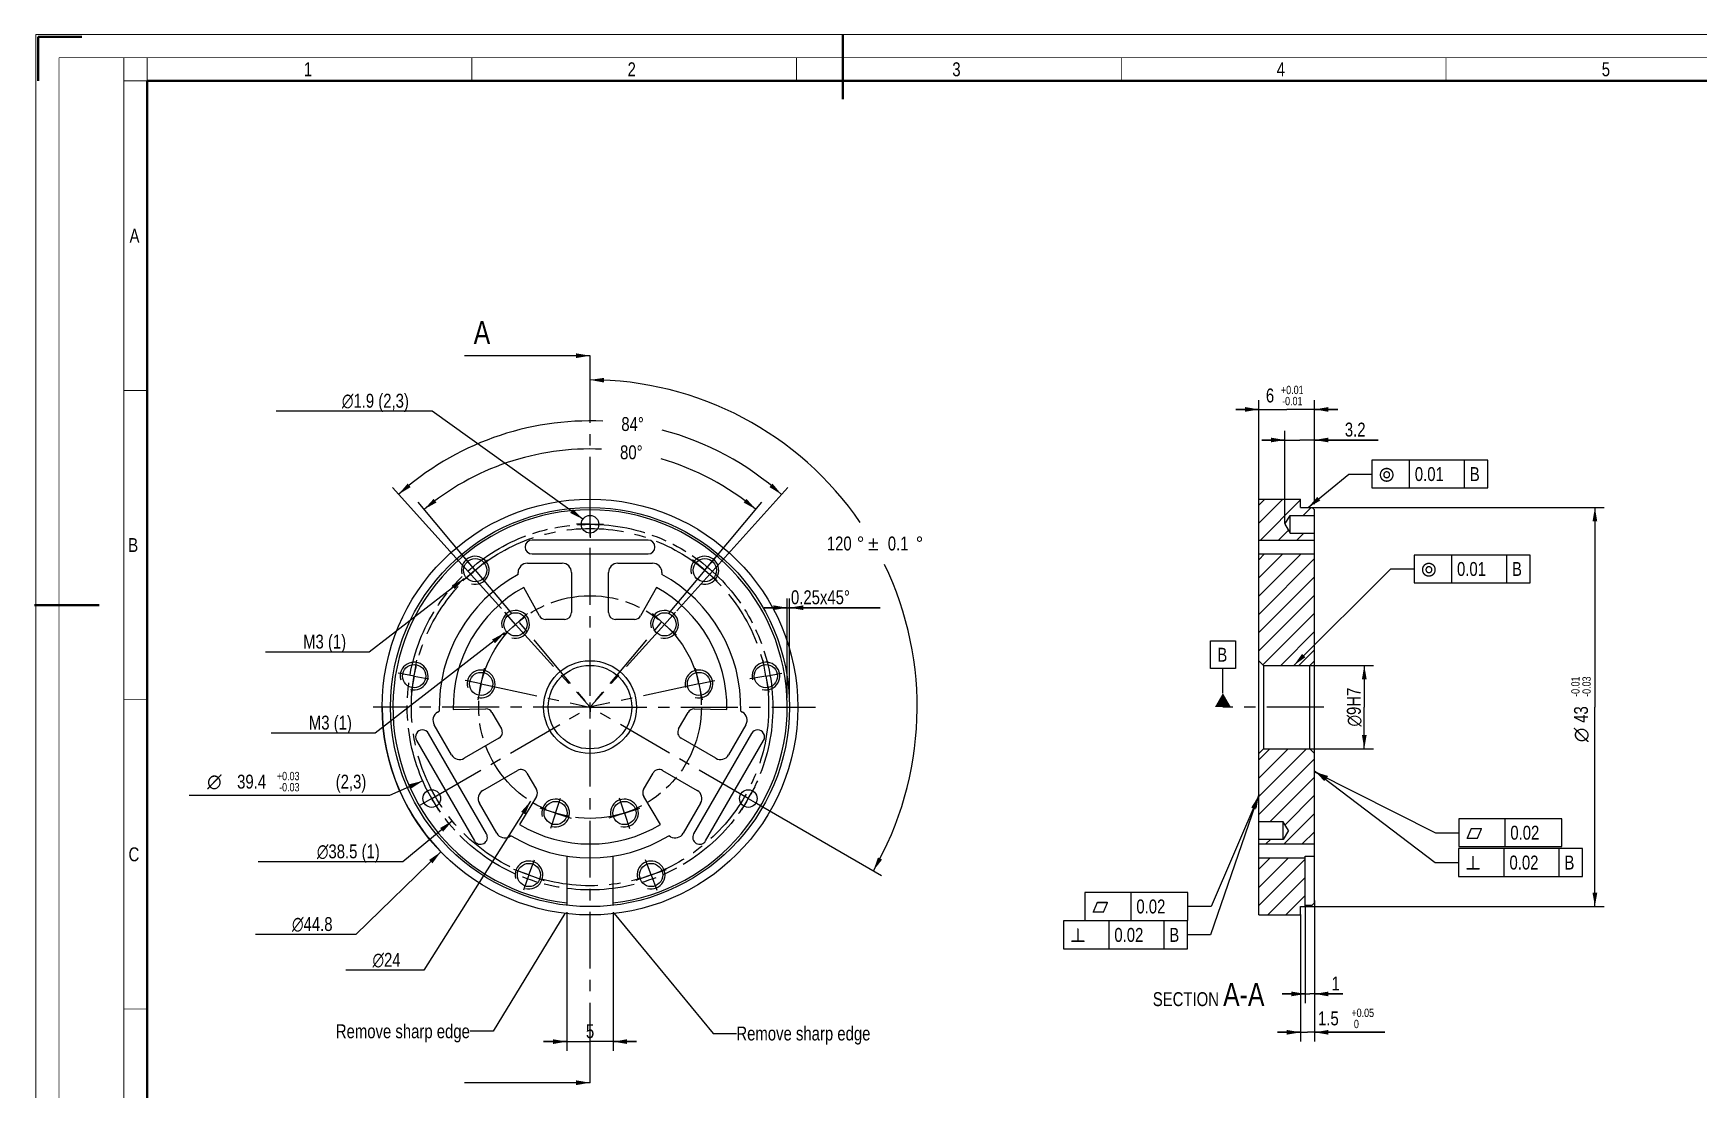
# Model space of a CAD drawing. Header units: millimetres. Extents: x -1 to 595, y 0 to 420.
# Drawn here: x -0.5 to 358.5, y 192.6 to 420.3 of the extents above; entities that cross this region are included whole.
import ezdxf
from ezdxf.enums import TextEntityAlignment as Align

# ---------------------------------------------------------------- set-up
doc = ezdxf.new("R2010")
doc.units = ezdxf.units.MM
doc.header["$LTSCALE"] = 32.67
doc.linetypes.add('CENTER', pattern=[0.6, 0.375, -0.075, 0.075, -0.075])
doc.linetypes.add('PHANTOM', pattern=[0.8, 0.45, -0.05, 0.1, -0.05, 0.1, -0.05])
doc.layers.get('0').update_dxf_attribs({"linetype": 'CONTINUOUS'})
for name, color, linetype in [('3_ALL_AXES', 7, 'CONTINUOUS'), ('7_ALL_FEATURES', 7, 'CONTINUOUS'), ('AXIS', 7, 'CONTINUOUS'), ('DEFAULT_1', 7, 'CENTER'), ('DEFAULT_3', 7, 'PHANTOM'), ('GEOM_TOL_DATUMS', 7, 'CONTINUOUS'), ('NOTE', 7, 'CONTINUOUS')]:
    doc.layers.add(name, color=color, linetype=linetype)
doc.styles.get("Standard").update_dxf_attribs({"font": 'txt', "width": 0.8})
doc.styles.add('TEXTSTYLE_1', font='gdt', dxfattribs={"width": 0.8})
doc.styles.add('TEXTSTYLE_9', font='txt', dxfattribs={"width": 0.8})
doc.dimstyles.new('DIMSTYLE_1', dxfattribs={"dimtxt": 3, "dimasz": 3, "dimexe": 2, "dimexo": 2, "dimtad": 1, "dimdec": 3, "dimlfac": 0.5, "dimdsep": 46, "dimtxsty": 'STANDARD', "dimblk": '_FILLED', "dimblk1": '_FILLED', "dimblk2": '_FILLED', "dimcen": 0.09, "dimadec": 0, "dimazin": 0, "dimtp": 0.3, "dimtm": 0.3, "dimtfac": 1, "dimtdec": 3, "dimtmove": 0, "dimatfit": 2, "dimldrblk": '_FILLED', "dimfxl": 1, "dimtolj": 1, "dimarcsym": 0})
doc.dimstyles.new('DIMSTYLE_11', dxfattribs={"dimtxt": 3, "dimasz": 3, "dimexe": 2, "dimexo": 2, "dimtad": 1, "dimdec": 3, "dimlfac": 0.5, "dimdsep": 46, "dimtxsty": 'STANDARD', "dimblk": '_FILLED', "dimblk1": '_FILLED', "dimblk2": '_FILLED', "dimcen": 0.09, "dimadec": 0, "dimazin": 0, "dimtp": 0.2, "dimtm": 0.2, "dimtfac": 1, "dimtdec": 3, "dimtmove": 0, "dimatfit": 2, "dimldrblk": '_FILLED', "dimfxl": 1, "dimtolj": 1, "dimarcsym": 0})
doc.dimstyles.new('DIMSTYLE_12', dxfattribs={"dimtxt": 3, "dimasz": 3, "dimexe": 2, "dimexo": 2, "dimgap": 0.75, "dimtad": 1, "dimdec": 3, "dimlfac": 0.5, "dimdsep": 46, "dimtxsty": 'STANDARD', "dimblk": '_FILLED', "dimblk1": '_FILLED', "dimblk2": '_FILLED', "dimcen": 0.09, "dimadec": 0, "dimazin": 0, "dimtol": 1, "dimtp": 0.05, "dimtfac": 0.6, "dimtdec": 3, "dimtofl": 0, "dimtmove": 0, "dimatfit": 3, "dimldrblk": '_FILLED', "dimfxl": 1, "dimtolj": 1, "dimarcsym": 0})
doc.dimstyles.new('DIMSTYLE_13', dxfattribs={"dimtxt": 3, "dimasz": 3, "dimexe": 2, "dimexo": 2, "dimgap": 1.5, "dimtad": 0, "dimtih": 1, "dimtoh": 1, "dimlfac": 0.5, "dimdsep": 46, "dimtxsty": 'STANDARD', "dimblk": '_FILLED', "dimblk1": '_FILLED', "dimblk2": '_FILLED', "dimcen": 0.09, "dimadec": 0, "dimazin": 0, "dimtol": 1, "dimtp": 0.1, "dimtm": 0.1, "dimtfac": 1, "dimtofl": 0, "dimtmove": 0, "dimatfit": 3, "dimldrblk": '_FILLED', "dimfxl": 1, "dimtolj": 1, "dimarcsym": 0})
doc.dimstyles.new('DIMSTYLE_15', dxfattribs={"dimtxt": 3, "dimasz": 3, "dimexe": 2, "dimexo": 2, "dimtad": 1, "dimdec": 3, "dimlfac": 0.5, "dimdsep": 46, "dimtxsty": 'STANDARD', "dimblk": '_FILLED', "dimblk1": '_FILLED', "dimblk2": '_FILLED', "dimcen": 0.09, "dimadec": 0, "dimazin": 0, "dimtol": 1, "dimtp": 0.03, "dimtm": 0.03, "dimtfac": 0.6, "dimtdec": 3, "dimtmove": 0, "dimatfit": 2, "dimldrblk": '_FILLED', "dimfxl": 1, "dimtolj": 1, "dimarcsym": 0})
doc.dimstyles.new('DIMSTYLE_16', dxfattribs={"dimtxt": 3, "dimasz": 3, "dimexe": 2, "dimexo": 2, "dimgap": 0.75, "dimtad": 1, "dimlfac": 0.5, "dimdsep": 46, "dimtxsty": 'STANDARD', "dimblk": '_FILLED', "dimblk1": '_FILLED', "dimblk2": '_FILLED', "dimcen": 0.09, "dimadec": 0, "dimazin": 0, "dimtol": 1, "dimtp": 0.01, "dimtm": 0.01, "dimtfac": 0.6, "dimtofl": 0, "dimtmove": 0, "dimatfit": 3, "dimldrblk": '_FILLED', "dimfxl": 1, "dimtolj": 1, "dimarcsym": 0})
doc.dimstyles.new('DIMSTYLE_2', dxfattribs={"dimtxt": 3, "dimasz": 3, "dimexe": 2, "dimexo": 2, "dimgap": 0.75, "dimtad": 1, "dimdec": 3, "dimlfac": 0.5, "dimdsep": 46, "dimtxsty": 'STANDARD', "dimblk": '_FILLED', "dimblk1": '_FILLED', "dimblk2": '_FILLED', "dimcen": 0.09, "dimadec": 0, "dimazin": 0, "dimtp": 0.2, "dimtm": 0.2, "dimtfac": 1, "dimtdec": 3, "dimtofl": 0, "dimtmove": 0, "dimatfit": 3, "dimldrblk": '_FILLED', "dimfxl": 1, "dimtolj": 1, "dimarcsym": 0})
doc.dimstyles.new('DIMSTYLE_3', dxfattribs={"dimtxt": 3, "dimasz": 3, "dimexe": 2, "dimexo": 2, "dimtad": 1, "dimdec": 3, "dimlfac": 0.5, "dimdsep": 46, "dimtxsty": 'STANDARD', "dimblk": '_FILLED', "dimblk1": '_FILLED', "dimblk2": '_FILLED', "dimcen": 0.09, "dimadec": 0, "dimazin": 0, "dimtp": 0.1, "dimtm": 0.1, "dimtfac": 1, "dimtdec": 3, "dimtmove": 0, "dimatfit": 2, "dimldrblk": '_FILLED', "dimfxl": 1, "dimtolj": 1, "dimarcsym": 0})
doc.dimstyles.new('DIMSTYLE_4', dxfattribs={"dimtxt": 3, "dimasz": 3, "dimexe": 2, "dimexo": 2, "dimgap": 0.75, "dimtad": 1, "dimdec": 3, "dimlfac": 0.5, "dimdsep": 46, "dimtxsty": 'STANDARD', "dimblk": '_FILLED', "dimblk1": '_FILLED', "dimblk2": '_FILLED', "dimcen": 0.09, "dimadec": 0, "dimazin": 0, "dimtp": 0.1, "dimtm": 0.1, "dimtfac": 1, "dimtdec": 3, "dimtofl": 0, "dimtmove": 0, "dimatfit": 3, "dimldrblk": '_FILLED', "dimfxl": 1, "dimtolj": 1, "dimarcsym": 0})
doc.dimstyles.new('DIMSTYLE_7', dxfattribs={"dimtxt": 3, "dimasz": 3, "dimexe": 2, "dimexo": 2, "dimgap": 1.5, "dimtad": 0, "dimtih": 1, "dimtoh": 1, "dimlfac": 0.5, "dimdsep": 46, "dimtxsty": 'STANDARD', "dimblk": '_FILLED', "dimblk1": '_FILLED', "dimblk2": '_FILLED', "dimcen": 0.09, "dimadec": 0, "dimazin": 0, "dimtp": 0.5, "dimtm": 0.5, "dimtfac": 1, "dimtofl": 0, "dimtmove": 0, "dimatfit": 3, "dimldrblk": '_FILLED', "dimfxl": 1, "dimtolj": 1, "dimarcsym": 0})
doc.dimstyles.new('DIMSTYLE_8', dxfattribs={"dimtxt": 3, "dimasz": 3, "dimexe": 2, "dimexo": 2, "dimgap": 0.75, "dimtad": 1, "dimdec": 3, "dimlfac": 0.5, "dimdsep": 46, "dimtxsty": 'STANDARD', "dimblk": '_FILLED', "dimblk1": '_FILLED', "dimblk2": '_FILLED', "dimcen": 0.09, "dimadec": 0, "dimazin": 0, "dimtol": 1, "dimtp": -0.01, "dimtm": 0.03, "dimtfac": 0.6, "dimtdec": 3, "dimtofl": 0, "dimtmove": 0, "dimatfit": 3, "dimldrblk": '_FILLED', "dimfxl": 1, "dimtolj": 1, "dimarcsym": 0})
doc.dimstyles.get("Standard").update_dxf_attribs({"dimtxt": 3, "dimasz": 3, "dimexe": 2, "dimexo": 2, "dimtad": 1, "dimdsep": 46, "dimtxsty": 'STANDARD', "dimblk": '_FILLED', "dimblk1": '_FILLED', "dimblk2": '_FILLED', "dimcen": 0.09, "dimadec": 0, "dimazin": 0, "dimtol": 1, "dimtp": 0.01, "dimtm": 0.01, "dimtfac": 1, "dimtofl": 0, "dimtmove": 0, "dimatfit": 3, "dimldrblk": '_FILLED', "dimfxl": 1, "dimtolj": 1, "dimarcsym": 0})

# ---------------------------------------------------------------- blocks, each defined once
blk = doc.blocks.new('_FILLED')
at = {"color": 0, "linetype": 'BYBLOCK'}
blk.add_solid([(0, 0), (-1, 0.17), (-1, -0.17)], dxfattribs=at)
blk = doc.blocks.new('*D0')
at = {"color": 2, "linetype": 'CONTINUOUS'}
for p, q in [((87.32, 243.85), (68.97, 226.05)), ((66.97, 226.05), (47.37, 226.05)), ((68.97, 226.05), (66.97, 226.05))]:
    blk.add_line(p, q, dxfattribs=at)
at = {"color": 2, "linetype": 'CONTINUOUS', "xscale": 3, "yscale": 3, "zscale": 3, "rotation": 44.1350625323}
blk.add_blockref('_FILLED', (87.32, 243.85), dxfattribs=at)
at = {"color": 2, "linetype": 'CONTINUOUS', "insert": (63.97, 229.8), "char_height": 3, "width": 13.6, "attachment_point": 3, "line_spacing_factor": 0.9, "style": 'TEXTSTYLE_1'}
blk.add_mtext('{\\Fgdt;n}\\Ftxt;44.8', dxfattribs=at)
blk = doc.blocks.new('*D1')
at = {"color": 2, "linetype": 'CONTINUOUS'}
for p, q in [((274.56, 284.05), (288.38, 284.05)), ((286.38, 284.05), (286.38, 275.05)), ((286.38, 266.05), (286.38, 275.05)), ((274.56, 266.05), (288.38, 266.05))]:
    blk.add_line(p, q, dxfattribs=at)
at = {"color": 2, "linetype": 'CONTINUOUS', "xscale": 3, "yscale": 3, "zscale": 3}
for p, rotation in [((286.38, 284.05), 90), ((286.38, 266.05), 270)]:
    blk.add_blockref('_FILLED', p, dxfattribs=dict(at, rotation=rotation))
at = {"color": 2, "linetype": 'CONTINUOUS', "insert": (282.63, 275.05), "char_height": 3, "width": 13.6, "attachment_point": 2, "rotation": 90, "line_spacing_factor": 0.9, "style": 'TEXTSTYLE_1'}
blk.add_mtext('{\\Fgdt;n}\\Ftxt;9H7 ', dxfattribs=at)
blk = doc.blocks.new('*D2')
at = {"color": 2, "linetype": 'CONTINUOUS'}
for p, q in [((92.36, 302.71), (71.9, 286.92)), ((69.9, 286.92), (49.5, 286.92)), ((71.9, 286.92), (69.9, 286.92))]:
    blk.add_line(p, q, dxfattribs=at)
at = {"color": 2, "linetype": 'CONTINUOUS', "xscale": 3, "yscale": 3, "zscale": 3, "rotation": 37.6571773604}
blk.add_blockref('_FILLED', (92.36, 302.71), dxfattribs=at)
at = {"color": 2, "linetype": 'CONTINUOUS', "insert": (66.9, 290.67), "char_height": 3, "width": 14.4, "attachment_point": 3, "line_spacing_factor": 0.9}
blk.add_mtext('M3 (1)', dxfattribs=at)
blk = doc.blocks.new('*D3')
at = {"color": 2, "linetype": 'CONTINUOUS'}
for p, q in [((101.05, 291.05), (73.14, 269.46)), ((71.14, 269.46), (50.74, 269.46)), ((73.14, 269.46), (71.14, 269.46))]:
    blk.add_line(p, q, dxfattribs=at)
at = {"color": 2, "linetype": 'CONTINUOUS', "xscale": 3, "yscale": 3, "zscale": 3, "rotation": 37.7302802736}
blk.add_blockref('_FILLED', (101.05, 291.05), dxfattribs=at)
at = {"color": 2, "linetype": 'CONTINUOUS', "insert": (68.14, 273.21), "char_height": 3, "width": 14.4, "attachment_point": 3, "line_spacing_factor": 0.9}
blk.add_mtext('M3 (1)', dxfattribs=at)
blk = doc.blocks.new('*D4')
at = {"color": 2, "linetype": 'CONTINUOUS'}
for p, q in [((83.43, 338.82), (51.83, 338.82)), ((85.43, 338.82), (83.43, 338.82)), ((117.93, 315.56), (85.43, 338.82))]:
    blk.add_line(p, q, dxfattribs=at)
at = {"color": 2, "linetype": 'CONTINUOUS', "xscale": 3, "yscale": 3, "zscale": 3, "rotation": 324.4068265052}
blk.add_blockref('_FILLED', (117.93, 315.56), dxfattribs=at)
at = {"color": 2, "linetype": 'CONTINUOUS', "insert": (80.43, 342.57), "char_height": 3, "width": 25.6, "attachment_point": 3, "line_spacing_factor": 0.9, "style": 'TEXTSTYLE_1'}
blk.add_mtext('{\\Fgdt;n}\\Ftxt;1.9 (2,3)', dxfattribs=at)
blk = doc.blocks.new('*D5')
at = {"color": 2, "linetype": 'CONTINUOUS'}
for p, q in [((269.26, 314.67), (269.26, 334.61)), ((275.66, 319.55), (275.66, 334.61)), ((269.26, 332.61), (264.26, 332.61)), ((264.26, 332.61), (272.46, 332.61)), ((289.39, 332.61), (272.46, 332.61)), ((275.66, 332.61), (289.39, 332.61))]:
    blk.add_line(p, q, dxfattribs=at)
at = {"color": 2, "linetype": 'CONTINUOUS', "xscale": 3, "yscale": 3, "zscale": 3}
blk.add_blockref('_FILLED', (269.26, 332.61), dxfattribs=at)
at = {"color": 2, "linetype": 'CONTINUOUS', "xscale": 3, "yscale": 3, "zscale": 3, "rotation": 180}
blk.add_blockref('_FILLED', (275.66, 332.61), dxfattribs=at)
at = {"color": 2, "linetype": 'CONTINUOUS', "insert": (282.19, 336.36), "char_height": 3, "width": 7.2, "attachment_point": 1, "line_spacing_factor": 0.9}
blk.add_mtext('3.2', dxfattribs=at)
blk = doc.blocks.new('*D15')
at = {"color": 2, "linetype": 'CONTINUOUS'}
for p, q in [((274.22, 318.05), (338.09, 318.05)), ((336.09, 318.05), (336.09, 275.05)), ((336.09, 232.05), (336.09, 275.05)), ((273.14, 232.05), (338.09, 232.05))]:
    blk.add_line(p, q, dxfattribs=at)
at = {"color": 2, "linetype": 'CONTINUOUS', "xscale": 3, "yscale": 3, "zscale": 3}
for p, rotation in [((336.09, 318.05), 90), ((336.09, 232.05), 270)]:
    blk.add_blockref('_FILLED', p, dxfattribs=dict(at, rotation=rotation))
at = {"color": 2, "linetype": 'CONTINUOUS', "width": 0.8}
for s, height, p in [('-0.01', 1.8, (332.79, 279.45)), ('-0.03', 1.8, (335.19, 279.45)), ('43', 3, (334.59, 273.45))]:
    blk.add_text(s, height=height, rotation=90, dxfattribs=at).set_placement(p, align=Align.CENTER)
at = {"color": 2, "linetype": 'CONTINUOUS', "style": 'TEXTSTYLE_1'}
blk.add_text('n', height=3, rotation=90, dxfattribs=at).set_placement((334.59, 269.05), align=Align.CENTER)
blk = doc.blocks.new('*D16')
at = {"color": 2, "linetype": 'CONTINUOUS'}
for p, q in [((114.48, 230.84), (114.48, 200.96)), ((124.48, 230.84), (124.48, 200.96)), ((114.48, 202.96), (109.48, 202.96)), ((109.48, 202.96), (119.48, 202.96)), ((129.48, 202.96), (119.48, 202.96)), ((124.48, 202.96), (129.48, 202.96))]:
    blk.add_line(p, q, dxfattribs=at)
at = {"color": 2, "linetype": 'CONTINUOUS', "xscale": 3, "yscale": 3, "zscale": 3}
blk.add_blockref('_FILLED', (114.48, 202.96), dxfattribs=at)
at = {"color": 2, "linetype": 'CONTINUOUS', "xscale": 3, "yscale": 3, "zscale": 3, "rotation": 180}
blk.add_blockref('_FILLED', (124.48, 202.96), dxfattribs=at)
at = {"color": 2, "linetype": 'CONTINUOUS', "insert": (119.48, 206.71), "char_height": 3, "width": 2.4, "attachment_point": 2, "line_spacing_factor": 0.9}
blk.add_mtext('5', dxfattribs=at)
blk = doc.blocks.new('*D22')
at = {"color": 2, "linetype": 'CONTINUOUS'}
for p, q in [((275.66, 233.36), (275.66, 211.24)), ((273.66, 232.44), (273.66, 211.24)), ((273.66, 213.24), (268.66, 213.24)), ((268.66, 213.24), (274.66, 213.24)), ((281.72, 213.24), (274.66, 213.24)), ((275.66, 213.24), (281.72, 213.24))]:
    blk.add_line(p, q, dxfattribs=at)
at = {"color": 2, "linetype": 'CONTINUOUS', "xscale": 3, "yscale": 3, "zscale": 3}
blk.add_blockref('_FILLED', (273.66, 213.24), dxfattribs=at)
at = {"color": 2, "linetype": 'CONTINUOUS', "xscale": 3, "yscale": 3, "zscale": 3, "rotation": 180}
blk.add_blockref('_FILLED', (275.66, 213.24), dxfattribs=at)
at = {"color": 2, "linetype": 'CONTINUOUS', "insert": (279.32, 216.99), "char_height": 3, "width": 2.4, "attachment_point": 1, "line_spacing_factor": 0.9}
blk.add_mtext('1', dxfattribs=at)
blk = doc.blocks.new('*D25')
at = {"color": 2, "linetype": 'CONTINUOUS'}
for p, q in [((272.66, 230.35), (272.66, 202.97)), ((275.66, 230.84), (275.66, 202.97)), ((272.66, 204.97), (267.66, 204.97)), ((267.66, 204.97), (274.16, 204.97)), ((290.81, 204.97), (274.16, 204.97)), ((275.66, 204.97), (290.81, 204.97))]:
    blk.add_line(p, q, dxfattribs=at)
at = {"color": 2, "linetype": 'CONTINUOUS', "xscale": 3, "yscale": 3, "zscale": 3}
blk.add_blockref('_FILLED', (272.66, 204.97), dxfattribs=at)
at = {"color": 2, "linetype": 'CONTINUOUS', "xscale": 3, "yscale": 3, "zscale": 3, "rotation": 180}
blk.add_blockref('_FILLED', (275.66, 204.97), dxfattribs=at)
at = {"color": 2, "linetype": 'CONTINUOUS', "width": 0.8}
for s, height, p in [('1.5', 3, (276.41, 206.47)), ('+0.05', 1.8, (283.61, 208.27)), (' 0', 1.8, (283.61, 205.87))]:
    blk.add_text(s, height=height, dxfattribs=at).set_placement(p)
blk = doc.blocks.new('*D26')
at = {"color": 2, "linetype": 'CONTINUOUS'}
for p, q in [((161.98, 277.05), (161.98, 298.47)), ((162.48, 277.05), (162.48, 298.47)), ((161.98, 296.47), (156.98, 296.47)), ((156.98, 296.47), (162.23, 296.47)), ((181.99, 296.47), (162.23, 296.47)), ((162.48, 296.47), (181.99, 296.47))]:
    blk.add_line(p, q, dxfattribs=at)
at = {"color": 2, "linetype": 'CONTINUOUS', "xscale": 3, "yscale": 3, "zscale": 3}
blk.add_blockref('_FILLED', (161.98, 296.47), dxfattribs=at)
at = {"color": 2, "linetype": 'CONTINUOUS', "xscale": 3, "yscale": 3, "zscale": 3, "rotation": 180}
blk.add_blockref('_FILLED', (162.48, 296.47), dxfattribs=at)
at = {"color": 2, "linetype": 'CONTINUOUS', "insert": (162.79, 300.22), "char_height": 3, "width": 19.2, "attachment_point": 1, "line_spacing_factor": 0.9}
blk.add_mtext('0.25x45°\\P ', dxfattribs=at)
blk = doc.blocks.new('*D27')
at = {"color": 2, "linetype": 'CONTINUOUS'}
for p, q in [((119.48, 343.56), (119.48, 346.16)), ((155.33, 254.35), (182.28, 238.79))]:
    blk.add_line(p, q, dxfattribs=at)
for start, end in [(34.3201, 90), (330, 25.8606)]:
    blk.add_arc((119.48, 275.05), 70.52, start, end, dxfattribs=at)
for points in [[(122.49, 346), (119.48, 345.56), (122.47, 345)], [(181.55, 242.66), (180.55, 239.79), (182.43, 242.18)]]:
    blk.add_solid(points, dxfattribs=at)
at = {"color": 2, "linetype": 'CONTINUOUS', "width": 0.8}
for s, p in [('120', (173.2, 308.81)), ('0.1', (185.9, 308.81))]:
    blk.add_text(s, height=3, dxfattribs=at).set_placement(p, align=Align.CENTER)
at = {"color": 2, "linetype": 'CONTINUOUS', "style": 'TEXTSTYLE_1'}
for s, p in [('~', (177.8, 308.81)), ('`', (180.55, 308.81)), ('~', (190.5, 308.81))]:
    blk.add_text(s, height=3, dxfattribs=at).set_placement(p, align=Align.CENTER)
blk = doc.blocks.new('*D30')
at = {"color": 2, "linetype": 'CONTINUOUS'}
for p, q in [((93.45, 306.07), (82.43, 319.2)), ((145.51, 306.07), (156.52, 319.2))]:
    blk.add_line(p, q, dxfattribs=at)
for start, end in [(87.4234, 130), (50, 74.0353)]:
    blk.add_arc((119.48, 275.05), 55.63, start, end, dxfattribs=at)
for points in [[(85.76, 319.92), (83.72, 317.67), (86.38, 319.14)], [(152.58, 319.14), (155.24, 317.67), (153.2, 319.92)]]:
    blk.add_solid(points, dxfattribs=at)
at = {"color": 2, "linetype": 'CONTINUOUS', "insert": (128.38, 331.46), "char_height": 3, "width": 6.8, "attachment_point": 2, "line_spacing_factor": 0.9}
blk.add_mtext('80\\Fgdt;{\\Fgdt;~}', dxfattribs=at)
blk = doc.blocks.new('*D31')
at = {"color": 2, "linetype": 'CONTINUOUS'}
for p, q in [((100.38, 296.27), (76.87, 322.37)), ((138.17, 295.81), (162.09, 322.37))]:
    blk.add_line(p, q, dxfattribs=at)
for start, end in [(87.4217, 132), (48, 75.3744)]:
    blk.add_arc((119.48, 275.05), 61.68, start, end, dxfattribs=at)
for points in [[(80.16, 323.22), (78.2, 320.89), (80.81, 322.46)], [(158.15, 322.46), (160.75, 320.89), (158.8, 323.22)]]:
    blk.add_solid(points, dxfattribs=at)
at = {"color": 2, "linetype": 'CONTINUOUS', "insert": (128.65, 337.55), "char_height": 3, "width": 6.8, "attachment_point": 2, "line_spacing_factor": 0.9}
blk.add_mtext('84\\Fgdt;{\\Fgdt;~}', dxfattribs=at)
blk = doc.blocks.new('*D32')
at = {"color": 2, "linetype": 'CONTINUOUS'}
for p, q in [((83.43, 259.15), (76.25, 255.99)), ((74.25, 255.99), (33.05, 255.99)), ((76.25, 255.99), (74.25, 255.99))]:
    blk.add_line(p, q, dxfattribs=at)
at = {"color": 2, "linetype": 'CONTINUOUS', "xscale": 3, "yscale": 3, "zscale": 3, "rotation": 23.7935944536}
blk.add_blockref('_FILLED', (83.43, 259.15), dxfattribs=at)
at = {"color": 2, "linetype": 'CONTINUOUS', "style": 'TEXTSTYLE_1'}
blk.add_text('n', height=3, dxfattribs=at).set_placement((40.05, 257.49), align=Align.RIGHT)
at = {"color": 2, "linetype": 'CONTINUOUS', "width": 0.8}
for s, height, p in [('39.4', 3, (49.65, 257.49)), ('+0.03', 1.8, (56.85, 259.29)), ('-0.03', 1.8, (56.85, 256.89)), (' (2,3)', 3, (71.25, 257.49))]:
    blk.add_text(s, height=height, dxfattribs=at).set_placement(p, align=Align.RIGHT)
blk = doc.blocks.new('*D33')
at = {"color": 2, "linetype": 'CONTINUOUS'}
for p, q in [((89.8, 250.52), (79.15, 241.71)), ((77.15, 241.71), (47.95, 241.71)), ((79.15, 241.71), (77.15, 241.71))]:
    blk.add_line(p, q, dxfattribs=at)
at = {"color": 2, "linetype": 'CONTINUOUS', "xscale": 3, "yscale": 3, "zscale": 3, "rotation": 39.5786401998}
blk.add_blockref('_FILLED', (89.8, 250.52), dxfattribs=at)
at = {"color": 2, "linetype": 'CONTINUOUS', "insert": (74.15, 245.46), "char_height": 3, "width": 23.2, "attachment_point": 3, "line_spacing_factor": 0.9, "style": 'TEXTSTYLE_1'}
blk.add_mtext('{\\Fgdt;n}\\Ftxt;38.5 (1)', dxfattribs=at)
blk = doc.blocks.new('*D34')
at = {"color": 2, "linetype": 'CONTINUOUS'}
for p, q in [((106.66, 254.76), (83.64, 218.34)), ((81.64, 218.34), (66.84, 218.34)), ((83.64, 218.34), (81.64, 218.34))]:
    blk.add_line(p, q, dxfattribs=at)
at = {"color": 2, "linetype": 'CONTINUOUS', "xscale": 3, "yscale": 3, "zscale": 3, "rotation": 57.7118726869}
blk.add_blockref('_FILLED', (106.66, 254.76), dxfattribs=at)
at = {"color": 2, "linetype": 'CONTINUOUS', "insert": (78.64, 222.09), "char_height": 3, "width": 8.8, "attachment_point": 3, "line_spacing_factor": 0.9, "style": 'TEXTSTYLE_1'}
blk.add_mtext('{\\Fgdt;n}\\Ftxt;24', dxfattribs=at)
blk = doc.blocks.new('*D36')
at = {"color": 2, "linetype": 'CONTINUOUS'}
for p, q in [((263.66, 318.54), (263.66, 341.2)), ((275.66, 318.79), (275.66, 341.2)), ((263.66, 339.2), (258.66, 339.2)), ((258.66, 339.2), (269.66, 339.2)), ((280.66, 339.2), (269.66, 339.2)), ((275.66, 339.2), (280.66, 339.2))]:
    blk.add_line(p, q, dxfattribs=at)
at = {"color": 2, "linetype": 'CONTINUOUS', "xscale": 3, "yscale": 3, "zscale": 3}
blk.add_blockref('_FILLED', (263.66, 339.2), dxfattribs=at)
at = {"color": 2, "linetype": 'CONTINUOUS', "xscale": 3, "yscale": 3, "zscale": 3, "rotation": 180}
blk.add_blockref('_FILLED', (275.66, 339.2), dxfattribs=at)
at = {"color": 2, "linetype": 'CONTINUOUS', "width": 0.8}
for s, height, p in [('6', 3, (266.06, 340.7)), ('+0.01', 1.8, (270.86, 342.5)), ('-0.01', 1.8, (270.86, 340.1))]:
    blk.add_text(s, height=height, dxfattribs=at).set_placement(p, align=Align.CENTER)

msp = doc.modelspace()

# ---------------------------------------------------------------- hatches: boundary and pattern name
at = {"linetype": 'CONTINUOUS'}
h = msp.add_hatch(dxfattribs=at)
h.set_pattern_fill('A', color=2, scale=2.774034, angle=45, style=0, pattern_type=0)
h.set_pattern_definition([(45, (0, 0), (-1.961538, 1.961538), [])])
edge = h.paths.add_edge_path()
edge.add_line((263.6565, 230.2497), (263.6565, 242.5497))
edge.add_line((263.6565, 242.5497), (273.6565, 242.5497))
edge.add_line((273.6565, 232.0497), (273.6565, 242.5497))
edge.add_line((272.6565, 232.0497), (273.6565, 232.0497))
edge.add_line((272.6565, 230.2497), (272.6565, 232.0497))
edge.add_line((263.6565, 230.2497), (272.6565, 230.2497))
edge = h.paths.add_edge_path()
edge.add_line((263.6565, 245.5497), (263.6565, 246.5497))
edge.add_line((268.9149, 246.5497), (263.6565, 246.5497))
edge.add_line((270.0565, 248.4497), (268.9149, 246.5497))
edge.add_line((270.0565, 248.4497), (268.9149, 250.3497))
edge.add_line((268.9149, 250.3497), (263.6565, 250.3497))
edge.add_line((263.6565, 250.3497), (263.6565, 265.0497))
edge.add_line((264.6565, 266.0497), (263.6565, 265.0497))
edge.add_line((264.6565, 266.0497), (274.6565, 266.0497))
edge.add_line((274.6565, 266.0497), (275.6565, 265.0497))
edge.add_line((275.6565, 245.5497), (275.6565, 265.0497))
edge.add_line((263.6565, 245.5497), (275.6565, 245.5497))
edge = h.paths.add_edge_path()
edge.add_line((263.6565, 285.0497), (263.6565, 308.0497))
edge.add_line((263.6565, 308.0497), (275.6565, 308.0497))
edge.add_line((275.6565, 285.0497), (275.6565, 308.0497))
edge.add_line((274.6565, 284.0497), (275.6565, 285.0497))
edge.add_line((264.6565, 284.0497), (274.6565, 284.0497))
edge.add_line((264.6565, 284.0497), (263.6565, 285.0497))
edge = h.paths.add_edge_path()
edge.add_line((275.6565, 311.0497), (275.6565, 312.5497))
edge.add_line((263.6565, 311.0497), (275.6565, 311.0497))
edge.add_line((263.6565, 311.0497), (263.6565, 319.8497))
edge.add_line((263.6565, 319.8497), (272.6565, 319.8497))
edge.add_line((272.6565, 318.0497), (272.6565, 319.8497))
edge.add_line((272.6565, 318.0497), (275.1565, 318.0497))
edge.add_line((275.6565, 317.5497), (275.1565, 318.0497))
edge.add_line((275.6565, 316.3497), (275.6565, 317.5497))
edge.add_line((270.3982, 316.3497), (275.6565, 316.3497))
edge.add_line((269.2565, 314.4497), (270.3982, 316.3497))
edge.add_line((269.2565, 314.4497), (270.3982, 312.5497))
edge.add_line((270.3982, 312.5497), (275.6565, 312.5497))

# ---------------------------------------------------------------- linework, layer by layer
at = {"color": 2, "linetype": 'CONTINUOUS'}
for p, q in [((288.0261, 328.2694), (288.0261, 322.2694)), ((313.0261, 328.2694), (288.0261, 328.2694)), ((296.1511, 322.2694), (296.1511, 328.2694)), ((308.0011, 322.2694), (308.0011, 328.2694)), ((313.0261, 322.2694), (313.0261, 328.2694)), ((288.0261, 322.2694), (313.0261, 322.2694)), ((297.1188, 307.8164), (297.1188, 301.8164)), ((322.1188, 307.8164), (297.1188, 307.8164)), ((305.2438, 301.8164), (305.2438, 307.8164)), ((317.0938, 301.8164), (317.0938, 307.8164)), ((322.1188, 301.8164), (322.1188, 307.8164)), ((297.1188, 301.8164), (322.1188, 301.8164)), ((253.1999, 283.3366), (253.1999, 289.3366)), ((253.1999, 289.3366), (258.5999, 289.3366)), ((258.5999, 289.3366), (258.5999, 283.3366)), ((258.5999, 283.3366), (253.1999, 283.3366)), ((255.8999, 278.0497), (255.8999, 283.3366)), ((328.96, 250.9819), (306.735, 250.9819)), ((306.735, 250.9819), (306.735, 244.9819)), ((316.735, 244.9819), (316.735, 250.9819)), ((328.96, 244.9819), (328.96, 250.9819)), ((306.735, 244.9819), (328.96, 244.9819)), ((226.1282, 235.0899), (226.1282, 229.0899)), ((248.3532, 235.0899), (226.1282, 235.0899)), ((236.1282, 229.0899), (236.1282, 235.0899)), ((248.3532, 229.0899), (248.3532, 235.0899)), ((226.1282, 229.0899), (248.3532, 229.0899))]:
    msp.add_line(p, q, dxfattribs=at)
at = {"color": 7, "linetype": 'CONTINUOUS'}
for p, q in [((263.6565, 230.2497), (263.6565, 319.8497)), ((263.6565, 319.8497), (272.6565, 319.8497)), ((272.6565, 318.0497), (272.6565, 319.8497)), ((269.2565, 314.4497), (270.3982, 316.3497)), ((270.3982, 312.5497), (270.3982, 316.3497)), ((270.3982, 316.3497), (275.6565, 316.3497)), ((272.6565, 318.0497), (275.1565, 318.0497)), ((275.6565, 317.5497), (275.1565, 318.0497)), ((275.6565, 242.9367), (275.6565, 317.5497)), ((269.2565, 314.4497), (270.3982, 312.5497)), ((270.3982, 312.5497), (275.6565, 312.5497)), ((131.9779, 311.0497), (106.9779, 311.0497)), ((263.6565, 311.0497), (275.6565, 311.0497)), ((105.9779, 306.0497), (113.4779, 306.0497)), ((106.9779, 308.0497), (131.9779, 308.0497)), ((125.4779, 306.0497), (132.9779, 306.0497)), ((263.6565, 308.0497), (275.6565, 308.0497)), ((103.9779, 303.6155), (103.9779, 304.0497)), ((115.4779, 304.0497), (115.4779, 295.4237)), ((123.4779, 295.4237), (123.4779, 304.0497)), ((134.9779, 304.0497), (134.9779, 303.6155)), ((108.5875, 294.6965), (105.176, 300.851)), ((133.7798, 300.851), (130.3683, 294.6965)), ((113.9779, 293.9237), (109.8994, 293.9237)), ((129.0564, 293.9237), (124.9779, 293.9237)), ((264.6565, 284.0497), (263.6565, 285.0497)), ((264.6565, 284.0497), (264.6565, 266.0497)), ((264.6565, 284.0497), (274.6565, 284.0497)), ((274.6565, 284.0497), (275.6565, 285.0497)), ((274.6565, 266.0497), (274.6565, 284.0497)), ((86.6132, 273.9731), (86.9893, 274.1903)), ((89.9824, 274.5349), (97.0181, 274.6577)), ((98.3433, 273.9079), (100.3825, 270.3759)), ((138.5733, 270.3759), (140.6125, 273.9079)), ((141.9377, 274.6577), (148.9734, 274.5349)), ((151.9665, 274.1903), (152.3426, 273.9731)), ((97.1491, 247.7244), (84.6491, 269.3751)), ((89.6311, 264.7459), (85.8811, 271.2411)), ((154.3067, 269.3751), (141.8067, 247.7244)), ((153.0747, 271.2411), (149.3247, 264.7459)), ((82.051, 267.8751), (94.551, 246.2244)), ((99.8335, 268.3268), (92.3632, 264.0138)), ((146.5926, 264.0138), (139.1223, 268.3268)), ((144.4048, 246.2244), (156.9048, 267.8751)), ((264.6565, 266.0497), (263.6565, 265.0497)), ((264.6565, 266.0497), (274.6565, 266.0497)), ((274.6565, 266.0497), (275.6565, 265.0497)), ((96.3632, 257.0856), (103.8335, 261.3986)), ((105.8825, 260.8496), (107.9218, 257.3175)), ((131.034, 257.3175), (133.0733, 260.8496)), ((135.1223, 261.3986), (142.5926, 257.0856)), ((107.9085, 255.795), (104.2843, 249.7633)), ((134.6715, 249.7633), (131.0473, 255.795)), ((99.3811, 247.8584), (95.6311, 254.3536)), ((143.3247, 254.3536), (139.5747, 247.8584)), ((268.9149, 250.3497), (263.6565, 250.3497)), ((270.0565, 248.4497), (268.9149, 250.3497)), ((268.9149, 246.5497), (268.9149, 250.3497)), ((270.0565, 248.4497), (268.9149, 246.5497)), ((102.4893, 247.3435), (102.1132, 247.1263)), ((136.8426, 247.1263), (136.4665, 247.3435)), ((268.9149, 246.5497), (263.6565, 246.5497)), ((263.6565, 245.5497), (275.6565, 245.5497)), ((263.6565, 242.5497), (273.6565, 242.5497)), ((273.6565, 242.9367), (275.6565, 242.9367)), ((273.6565, 232.0497), (273.6565, 242.9367)), ((263.6565, 230.2497), (272.6565, 230.2497)), ((272.6565, 232.0497), (273.6565, 232.0497)), ((272.6565, 230.2497), (272.6565, 232.0497))]:
    msp.add_line(p, q, dxfattribs=at)
for points, const_width in [([(0, 420), (0, 0)], 0.199), ([(594, 420), (0, 420)], 0.199), ([(174, 420), (174, 406)], 0.5), ([(0.5, 410), (0.5, 419.5)], 0.5), ([(0.5, 419.5), (10, 419.5)], 0.5), ([(5, 415), (5, 5)], 0.199), ([(589, 415), (5, 415)], 0.199), ([(19, 415), (19, 5)], 0.199), ([(24, 410), (24, 415)], 0.199), ([(94, 410), (94, 415)], 0.199), ([(164, 410), (164, 415)], 0.199), ([(234, 410), (234, 415)], 0.199), ([(304, 410), (304, 415)], 0.199), ([(24, 410), (19, 410)], 0.199), ([(24, 410), (24, 10)], 0.499), ([(584, 410), (24, 410)], 0.499), ([(24, 343.3), (19, 343.3)], 0.199), ([(-0.2814, 297), (13.7186, 297)], 0.5), ([(24, 276.65), (19, 276.65)], 0.199), ([(24, 210), (19, 210)], 0.199)]:
    msp.add_lwpolyline(points, dxfattribs=dict(at, const_width=const_width))
for centre, radius, start, end in [((106.9779, 309.5497), 1.5, 90, 270), ((131.9779, 309.5497), 1.5, 270, 90), ((105.9779, 304.0497), 2, 90, 180), ((113.4779, 304.0497), 2, 0, 90), ((125.4779, 304.0497), 2, 90, 180), ((132.9779, 304.0497), 2, 0, 90), ((119.4779, 275.0497), 32.5, 118.484635, 181.515365), ((119.4779, 275.0497), 32.5, 358.484635, 61.515365), ((119.4779, 275.0497), 29.5, 119, 181), ((119.4779, 275.0497), 29.5, 359, 61), ((109.8994, 295.4237), 1.5, 209, 270), ((113.9779, 295.4237), 1.5, 270, 360), ((124.9779, 295.4237), 1.5, 180, 270), ((129.0564, 295.4237), 1.5, 270, 331), ((87.6132, 272.2411), 2, 120, 210), ((97.0443, 273.1579), 1.5, 30, 91), ((141.9115, 273.1579), 1.5, 89, 150), ((151.3426, 272.2411), 2, 330, 60), ((83.35, 268.6251), 1.5, 30, 210), ((99.0835, 269.6259), 1.5, 300, 30), ((139.8723, 269.6259), 1.5, 150, 240), ((155.6058, 268.6251), 1.5, 330, 150), ((91.3632, 265.7459), 2, 210, 300), ((147.5926, 265.7459), 2, 240, 330), ((104.5835, 260.0996), 1.5, 30, 120), ((134.3723, 260.0996), 1.5, 60, 150), ((97.3632, 255.3536), 2, 120, 210), ((106.6227, 256.5675), 1.5, 329, 30), ((132.3331, 256.5675), 1.5, 150, 211), ((141.5926, 255.3536), 2, 330, 60), ((95.85, 246.9744), 1.5, 210, 30), ((101.1132, 248.8584), 2, 210, 300), ((119.4779, 275.0497), 29.5, 239, 301), ((137.8426, 248.8584), 2, 240, 330), ((143.1058, 246.9744), 1.5, 150, 330), ((119.4779, 275.0497), 32.5, 238.484635, 301.515365)]:
    msp.add_arc(centre, radius, start, end, dxfattribs=at)
at = {"color": 2, "linetype": 'CONTINUOUS'}
for centre, radius, start, end in [((94.7306, 304.5424), 3, 255, 195), ((144.2252, 304.5424), 3, 255, 195), ((103.4188, 292.8852), 3, 255, 195), ((135.537, 292.8852), 3, 255, 195), ((81.5628, 281.7352), 3, 255, 195), ((157.393, 281.7352), 3, 255, 195), ((96.0024, 280.0396), 3, 255, 195), ((142.9534, 280.0396), 3, 255, 195), ((119.4779, 275.0497), 44.8, 180, 226.691213), ((112.0615, 252.2244), 3, 255, 195), ((126.8943, 252.2244), 3, 255, 195), ((106.3101, 238.8716), 3, 255, 195), ((132.6457, 238.8716), 3, 255, 195)]:
    msp.add_arc(centre, radius, start, end, dxfattribs=at)
msp.add_solid([(254.1679, 275.0497), (257.632, 275.0497), (255.8999, 278.0497)], dxfattribs=at)
at = {"layer": '3_ALL_AXES', "color": 7, "linetype": 'CENTER'}
for p, q in [((119.4779, 314.4497), (119.4779, 317.3497)), ((119.4779, 314.4497), (116.5779, 314.4497)), ((119.4779, 314.4497), (119.4779, 311.5497)), ((119.4779, 314.4497), (122.3779, 314.4497)), ((94.7306, 304.5424), (92.4808, 307.2236)), ((94.7306, 304.5424), (97.4117, 306.7922)), ((94.7306, 304.5424), (92.0494, 302.2927)), ((94.7306, 304.5424), (119.7605, 274.713)), ((103.4188, 292.8852), (101.0768, 295.4862)), ((103.4188, 292.8852), (106.0198, 295.2272)), ((135.537, 292.8852), (132.936, 295.2272)), ((135.537, 292.8852), (137.879, 295.4862)), ((103.4188, 292.8852), (100.8178, 290.5433)), ((103.4188, 292.8852), (119.418, 275.1163)), ((135.537, 292.8852), (119.738, 275.3386)), ((135.537, 292.8852), (138.138, 290.5433)), ((81.5628, 281.7352), (82.1706, 285.182)), ((157.393, 281.7352), (156.7852, 285.182)), ((81.5628, 281.7352), (78.116, 282.343)), ((81.5628, 281.7352), (80.955, 278.2884)), ((81.5628, 281.7352), (84.7551, 281.1723)), ((96.0024, 280.0396), (92.5788, 280.7673)), ((96.0024, 280.0396), (95.2747, 276.6161)), ((96.0024, 280.0396), (96.7301, 283.4631)), ((96.0024, 280.0396), (119.7106, 275.0003)), ((142.9534, 280.0396), (119.6128, 275.0784)), ((142.9534, 280.0396), (142.2258, 283.4631)), ((142.9534, 280.0396), (146.377, 280.7673)), ((142.9534, 280.0396), (143.6811, 276.6161)), ((157.393, 281.7352), (153.9462, 281.1274)), ((157.393, 281.7352), (160.8398, 282.343)), ((157.393, 281.7352), (158.0008, 278.2884)), ((85.3565, 255.3497), (119.6105, 275.1263)), ((153.5993, 255.3497), (119.7081, 274.9168)), ((85.3565, 255.3497), (82.845, 253.8997)), ((85.3565, 255.3497), (83.9065, 257.8612)), ((85.3565, 255.3497), (86.8065, 252.8383)), ((126.8943, 252.2244), (125.8553, 255.4222)), ((153.5993, 255.3497), (152.1493, 252.8383)), ((153.5993, 255.3497), (155.0493, 257.8612)), ((153.5993, 255.3497), (156.1108, 253.8997)), ((126.8943, 252.2244), (123.5656, 251.1428)), ((126.8943, 252.2244), (130.223, 253.3059)), ((126.8943, 252.2244), (127.9759, 248.8957)), ((106.3101, 238.8716), (107.5072, 242.1605)), ((132.6457, 238.8716), (131.4486, 242.1605)), ((106.3101, 238.8716), (103.0212, 240.0686)), ((106.3101, 238.8716), (105.1131, 235.5826)), ((106.3101, 238.8716), (109.5991, 237.6745)), ((132.6457, 238.8716), (129.3568, 237.6745)), ((132.6457, 238.8716), (135.9346, 240.0686)), ((132.6457, 238.8716), (133.8428, 235.5826))]:
    msp.add_line(p, q, dxfattribs=at)
at = {"layer": '3_ALL_AXES', "color": 7, "linetype": 'CONTINUOUS'}
for centre, radius in [((119.4779, 314.4497), 1.9), ((94.7306, 304.5424), 2.5), ((103.4188, 292.8852), 2.5), ((135.537, 292.8852), 2.5), ((81.5628, 281.7352), 2.5), ((157.393, 281.7352), 2.5), ((96.0024, 280.0396), 2.5), ((142.9534, 280.0396), 2.5), ((85.3565, 255.3497), 1.9), ((153.5993, 255.3497), 1.9), ((126.8943, 252.2244), 2.5), ((106.3101, 238.8716), 2.5), ((132.6457, 238.8716), 2.5)]:
    msp.add_circle(centre, radius, dxfattribs=at)
at = {"layer": '7_ALL_FEATURES', "color": 7, "linetype": 'CONTINUOUS'}
for p, q in [((114.4779, 242.9367), (114.4779, 232.3414)), ((124.4779, 232.3414), (124.4779, 242.9367)), ((275.6565, 232.8449), (275.6565, 242.9367)), ((273.6565, 232.3414), (275.1565, 232.3414)), ((275.1565, 232.3414), (275.6565, 232.8449))]:
    msp.add_line(p, q, dxfattribs=at)
for radius in [44.8, 43, 10, 9]:
    msp.add_circle((119.4779, 275.0497), radius, dxfattribs=at)
msp.add_arc((119.4779, 275.0497), 42.5, 276.756327, 263.243673, dxfattribs=at)
at = {"layer": 'AXIS', "color": 7, "linetype": 'CENTER'}
for p, q in [((144.2252, 304.5424), (141.5441, 306.7922)), ((144.2252, 304.5424), (146.475, 307.2236)), ((144.2252, 304.5424), (119.1377, 274.6443)), ((144.2252, 304.5424), (146.9064, 302.2927)), ((112.0615, 252.2244), (113.0954, 255.4063)), ((112.0615, 252.2244), (108.7328, 253.3059)), ((112.0615, 252.2244), (110.9799, 248.8957)), ((112.0615, 252.2244), (115.3902, 251.1428))]:
    msp.add_line(p, q, dxfattribs=at)
at = {"layer": 'AXIS', "color": 2, "linetype": 'CENTER'}
for q in [(118.4777, 275.0497), (119.4779, 276.0499), (119.4779, 274.0495), (120.4781, 275.0497)]:
    msp.add_line((119.4779, 275.0497), q, dxfattribs=at)
at = {"layer": 'AXIS', "color": 7, "linetype": 'CONTINUOUS'}
for centre in [(144.2252, 304.5424), (112.0615, 252.2244)]:
    msp.add_circle(centre, 2.5, dxfattribs=at)
at = {"layer": 'DEFAULT_1', "color": 7, "linetype": 'CENTER'}
for p, q in [((119.4779, 345.7772), (119.4779, 350.7772)), ((119.4779, 275.0497), (72.7083, 275.0497)), ((119.4779, 275.0497), (168.0559, 275.0497)), ((119.4779, 194.1051), (119.4779, 199.1051))]:
    msp.add_line(p, q, dxfattribs=at)
at = {"layer": 'DEFAULT_1', "color": 9, "linetype": 'CENTER'}
msp.add_line((119.4779, 199.1051), (119.4779, 345.7772), dxfattribs=at)
at = {"layer": 'DEFAULT_1', "color": 2, "linetype": 'CENTER'}
msp.add_line((277.6565, 275.0497), (255.8999, 275.0497), dxfattribs=at)
msp.add_circle((119.4779, 275.0497), 38.5, dxfattribs=at)
at = {"layer": 'DEFAULT_3', "color": 2, "linetype": 'PHANTOM'}
for radius in [39.4, 24]:
    msp.add_circle((119.4779, 275.0497), radius, dxfattribs=at)
at = {"layer": 'GEOM_TOL_DATUMS', "color": 2, "linetype": 'CONTINUOUS'}
for p, q in [((333.4294, 244.5475), (306.6794, 244.5475)), ((306.6794, 244.5475), (306.6794, 238.5475)), ((316.5544, 238.5475), (316.5544, 244.5475)), ((328.4044, 238.5475), (328.4044, 244.5475)), ((333.4294, 238.5475), (333.4294, 244.5475)), ((306.6794, 238.5475), (333.4294, 238.5475)), ((221.5053, 228.9594), (221.5053, 222.9594)), ((248.2553, 228.9594), (221.5053, 228.9594)), ((231.3803, 222.9594), (231.3803, 228.9594)), ((243.2303, 222.9594), (243.2303, 228.9594)), ((248.2553, 222.9594), (248.2553, 228.9594)), ((221.5053, 222.9594), (248.2553, 222.9594))]:
    msp.add_line(p, q, dxfattribs=at)

# ---------------------------------------------------------------- texts
at = {"color": 2, "linetype": 'CONTINUOUS', "width": 0.8}
for s, p in [('0.01', (297.2761, 323.7694)), ('B', (309.1261, 323.7694)), ('0.01', (306.3688, 303.3164)), ('B', (318.2188, 303.3164)), ('0.02', (317.86, 246.4819)), ('0.02', (237.2532, 230.5899))]:
    msp.add_text(s, height=3, dxfattribs=at).set_placement(p)
at = {"color": 2, "linetype": 'CONTINUOUS', "style": 'TEXTSTYLE_1'}
for s, p in [('r', (289.5261, 323.7694)), ('r', (298.6188, 303.3164)), ('c', (308.235, 246.4819)), ('c', (227.6282, 230.5899))]:
    msp.add_text(s, height=3, dxfattribs=at).set_placement(p)
at = {"color": 7, "linetype": 'CONTINUOUS', "attachment_point": 1, "line_spacing_factor": 0.9}
for s, insert, char_height, width in [('1', (57.7857, 414), 3, 2.4), ('2', (127.5714, 414), 3, 2.4), ('3', (197.5714, 414), 3, 2.4), ('4', (267.5, 414), 3, 2.4), ('5', (337.5714, 414), 3, 2.4), ('A', (20.2143, 378.125), 3, 2.4), ('A', (94.3947, 358.2772), 5, 4), ('B', (19.9286, 311.475), 3, 2.4), ('C', (20, 244.825), 3, 2.4)]:
    msp.add_mtext(s, dxfattribs=dict(at, insert=insert, char_height=char_height, width=width))
at = {"color": 2, "linetype": 'CONTINUOUS', "insert": (254.6999, 287.8366), "char_height": 3, "width": 2.4, "attachment_point": 1, "line_spacing_factor": 0.9}
msp.add_mtext('B', dxfattribs=at)
at = {"color": 2, "linetype": 'CONTINUOUS', "insert": (264.8642, 215.6153), "char_height": 3, "width": 40.4, "attachment_point": 3, "line_spacing_factor": 0.9, "style": 'TEXTSTYLE_9'}
msp.add_mtext('SECTION \\H5.0;A-A', dxfattribs=at)
at = {"layer": 'GEOM_TOL_DATUMS', "color": 2, "linetype": 'CONTINUOUS', "style": 'TEXTSTYLE_1'}
for p in [(308.1794, 240.0475), (223.0053, 224.4594)]:
    msp.add_text('b', height=3, dxfattribs=at).set_placement(p)
at = {"layer": 'GEOM_TOL_DATUMS', "color": 2, "linetype": 'CONTINUOUS', "width": 0.8}
for s, p in [('0.02', (317.6794, 240.0475)), ('B', (329.5294, 240.0475)), ('0.02', (232.5053, 224.4594)), ('B', (244.3553, 224.4594))]:
    msp.add_text(s, height=3, dxfattribs=at).set_placement(p)
at = {"layer": 'NOTE', "color": 2, "linetype": 'CONTINUOUS', "char_height": 3, "width": 40.8, "line_spacing_factor": 0.9}
for insert, attachment_point in [((93.5803, 206.6932), 3), ((151.0253, 206.2162), 1)]:
    msp.add_mtext('Remove sharp edge', dxfattribs=dict(at, insert=insert, attachment_point=attachment_point))

# ---------------------------------------------------------------- dimensions: what is measured, and where the dimension line sits
at = {"color": 2, "linetype": 'CONTINUOUS'}
for base, line1, line2, dimstyle, picture, middle in [((180.5457, 310.3072), ((152.9886, 255.7023), (153.5993, 255.3497)), ((119.4779, 340.8596), (119.4779, 341.5648)), 'DIMSTYLE_13', '*D27', (180.5457, 310.3072)), ((119.4779, 336.7315), ((136.4216, 293.8676), (136.8343, 294.326)), ((102.1262, 294.3208), (101.7135, 294.7792)), 'DIMSTYLE_7', '*D31', (128.6526, 336.0453)), ((119.4779, 330.6801), ((143.8676, 304.1163), (144.2252, 304.5424)), ((95.0882, 304.1163), (94.7306, 304.5424)), 'DIMSTYLE_7', '*D30', (128.3787, 329.9634))]:
    dim = msp.add_angular_dim_2l(base=base, line1=line1, line2=line2, dimstyle=dimstyle, dxfattribs=at)
    dim.commit()
    dim.dimension.update_dxf_attribs({"geometry": picture, "text_midpoint": middle, "dimtype": 162})
for p1, p2, text, dimstyle, picture, middle in [((117.9329, 315.5556), (121.0229, 313.3439), '%%c<> (2,3)', 'DIMSTYLE_3', '*D4', (67.6347, 341.0662)), ((87.3249, 243.8532), (151.6309, 306.2463), '%%c<>', 'DIMSTYLE_1', '*D0', (57.1714, 228.2956)), ((92.3555, 302.7096), (97.1056, 306.3753), 'M<> (1)', 'DIMSTYLE_3', '*D2', (59.6997, 289.174)), ((89.804, 250.52), (149.1518, 299.5795), '%%c<> (1)', 'DIMSTYLE_1', '*D33', (62.5509, 243.9637)), ((101.0461, 291.0494), (105.7915, 294.721), 'M<> (1)', 'DIMSTYLE_3', '*D3', (60.9382, 271.7062)), ((106.6577, 254.7608), (132.2982, 295.3387), '%%c<>', 'DIMSTYLE_11', '*D34', (74.2442, 220.5904)), ((83.4267, 259.1541), (155.5291, 290.9454), '%%c<> (2,3)', 'DIMSTYLE_15', '*D32', (53.6456, 258.9878))]:
    dim = msp.add_diameter_dim_2p(p1=p1, p2=p2, text=text, dimstyle=dimstyle, override={"dimtih": 1, "dimtoh": 1, "dimpost": '<>'}, dxfattribs=at)
    dim.commit()
    dim.dimension.update_dxf_attribs({"geometry": picture, "text_midpoint": middle, "dimtype": 163})
for base, p1, p2, dimstyle, picture, middle in [((275.6565, 339.2017), (263.6565, 316.5424), (275.6565, 316.7877), 'DIMSTYLE_16', '*D36', (269.6565, 339.2017)), ((275.6565, 213.2385), (273.6565, 234.4414), (275.6565, 235.3649), 'DIMSTYLE_4', '*D22', (280.5206, 213.2385)), ((124.4779, 202.9592), (114.4779, 232.8449), (124.4779, 232.8449), 'DIMSTYLE_4', '*D16', (119.5529, 202.9592))]:
    dim = msp.add_linear_dim(base=base, p1=p1, p2=p2, dimstyle=dimstyle, dxfattribs=at)
    dim.commit()
    dim.dimension.update_dxf_attribs({"geometry": picture, "text_midpoint": middle, "dimtype": 160})
for base, p1, p2, dimstyle, picture, middle in [((269.2565, 332.6067), (275.6565, 317.5497), (269.2565, 312.6677), 'DIMSTYLE_4', '*D5', (285.7901, 332.6067)), ((272.6565, 204.9748), (275.6565, 232.8449), (272.6565, 232.3497), 'DIMSTYLE_12', '*D25', (283.6134, 204.9748))]:
    dim = msp.add_linear_dim(base=base, p1=p1, p2=p2, angle=180, dimstyle=dimstyle, dxfattribs=at)
    dim.commit()
    dim.dimension.update_dxf_attribs({"geometry": picture, "text_midpoint": middle, "dimtype": 160})
for base, p1, p2, angle, text, dimstyle, picture, middle in [((336.0913, 318.0497), (271.1365, 232.0497), (272.2165, 318.0497), 90, '%%c<>', 'DIMSTYLE_8', '*D15', (336.0913, 275.0497)), ((286.3832, 266.0497), (272.5565, 284.0497), (272.5565, 266.0497), 270, '%%c<>H7 ', 'DIMSTYLE_2', '*D1', (286.3832, 273.8497))]:
    dim = msp.add_linear_dim(base=base, p1=p1, p2=p2, angle=angle, text=text, dimstyle=dimstyle, dxfattribs=at)
    dim.commit()
    dim.dimension.update_dxf_attribs({"geometry": picture, "text_midpoint": middle, "dimtype": 160})
dim = msp.add_linear_dim(base=(162.4779, 296.4655), p1=(161.9779, 275.0497), p2=(162.4779, 275.0497), text='<>x45°\\P ', dimstyle='DIMSTYLE_4', dxfattribs=at)
dim.commit()
dim.dimension.update_dxf_attribs({"geometry": '*D26', "text_midpoint": (172.3874, 296.4655), "dimtype": 160})

# ---------------------------------------------------------------- leaders
at = {"color": 7, "linetype": 'CONTINUOUS'}
for points in [[(119.4779, 350.7772), (92.3947, 350.7772)], [(119.4779, 194.1051), (92.3947, 194.1051)]]:
    msp.add_leader(points, dimstyle='STANDARD', override={"dimtad": 0}, dxfattribs=at)
at = {"color": 2, "linetype": 'CONTINUOUS'}
for points in [[(274.2553, 318.0497), (283.0261, 325.2694), (288.0261, 325.2694)], [(271.1999, 284.0497), (292.1188, 304.8164), (297.1188, 304.8164)], [(275.6565, 261.1062), (301.735, 247.9819), (306.735, 247.9819)], [(263.6565, 255.9667), (253.3532, 232.0899), (248.3532, 232.0899)]]:
    msp.add_leader(points, dimstyle='STANDARD', override={"dimtad": 0}, dxfattribs=at)
at = {"layer": 'GEOM_TOL_DATUMS', "color": 2, "linetype": 'CONTINUOUS'}
for points in [[(275.6565, 261.3352), (301.6794, 241.5475), (306.6794, 241.5475)], [(263.6565, 256.2084), (253.2553, 225.9594), (248.2553, 225.9594)]]:
    msp.add_leader(points, dimstyle='STANDARD', override={"dimtad": 0}, dxfattribs=at)
at = {"layer": 'NOTE', "color": 2, "linetype": 'CONTINUOUS'}
for points in [[(114.0162, 230.5842), (98.5803, 205.1932), (93.5803, 205.1932)], [(124.7015, 230.5555), (146.0253, 204.7162), (151.0253, 204.7162)]]:
    msp.add_leader(points, dimstyle='STANDARD', override={"dimtad": 0, "dimldrblk": 'NONE'}, dxfattribs=at)

doc.saveas('drawing.dxf')
